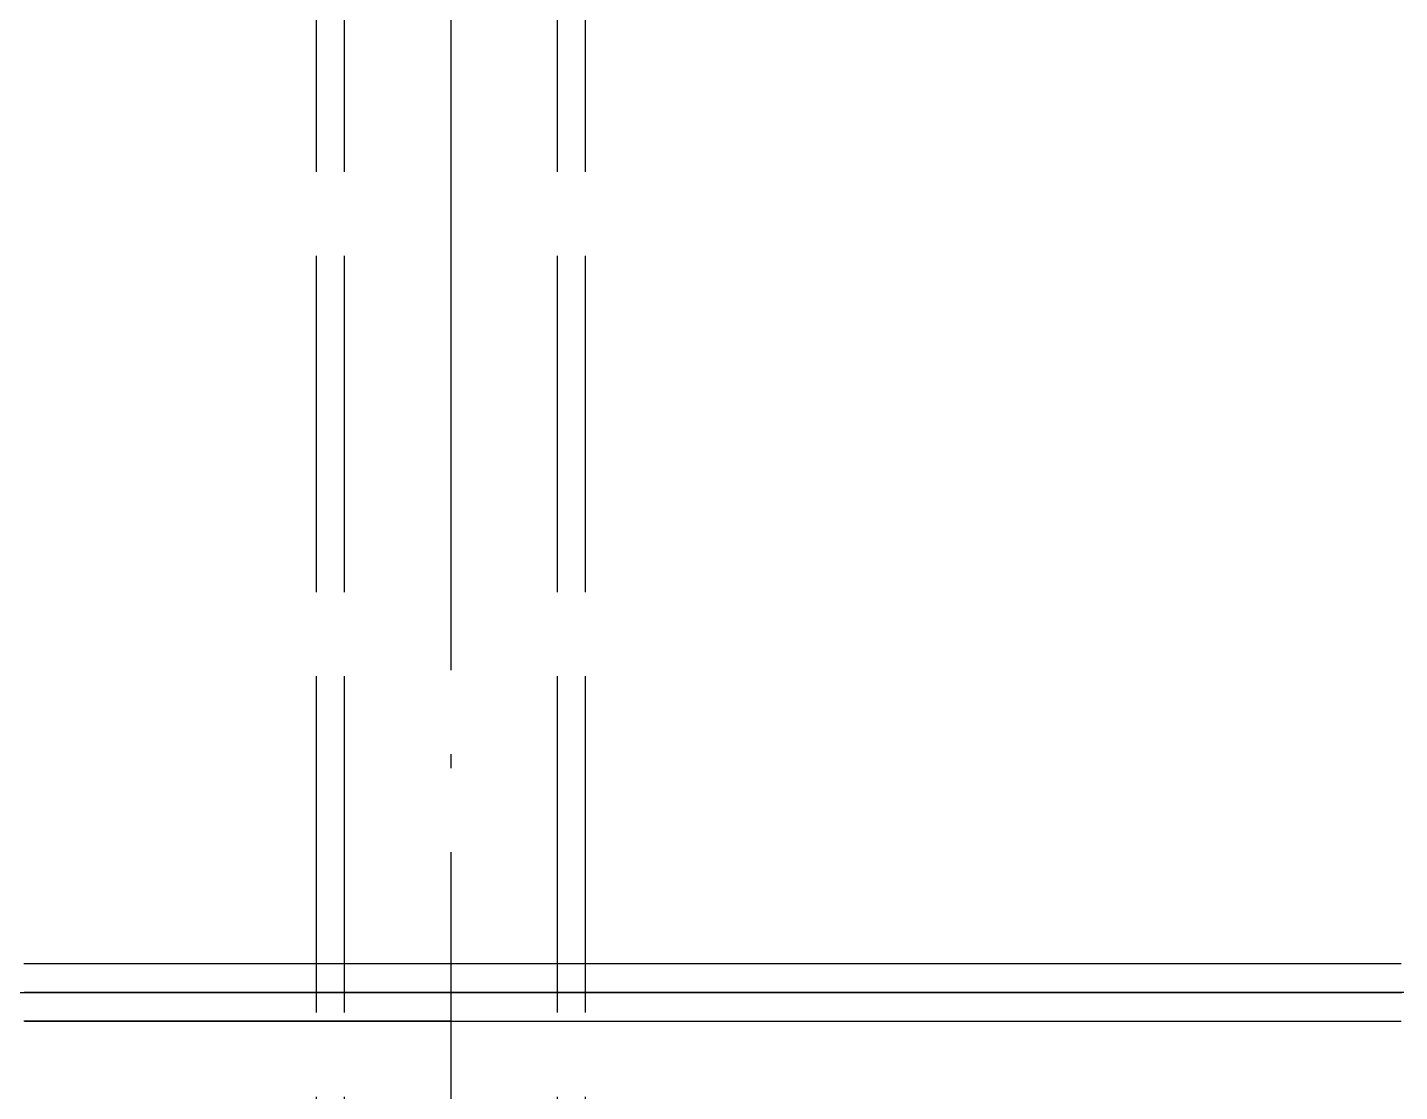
# Model space of a CAD drawing. Header units: millimetres. Extents: x 0 to 594, y 0 to 420.
# Drawn here: x 189.12 to 201.36, y 283.12 to 292.61 of the extents above; entities that cross this region are included whole.
import ezdxf

# ---------------------------------------------------------------- set-up
doc = ezdxf.new("R2010")
doc.units = ezdxf.units.MM
doc.linetypes.add('ISO02-TRAZOS', pattern=[3.75, 3, -0.75])
doc.linetypes.add('ISO04-TRAZO-PUNTO', pattern=[7.625, 6, -0.75, 0.125, -0.75])
doc.layers.add('02-OCULTA', color=4, linetype='ISO02-TRAZOS', lineweight=25)
doc.layers.add('03-EJE', color=1, linetype='ISO04-TRAZO-PUNTO', lineweight=25)

msp = doc.modelspace()

# ---------------------------------------------------------------- linework, layer by layer
at = {"layer": '02-OCULTA'}
for p, q in [((191.7, 276.32), (191.7, 349.747)), ((191.95, 276.32), (191.95, 349.747)), ((193.85, 276.32), (193.85, 349.747)), ((194.1, 276.32), (194.1, 349.747))]:
    msp.add_line(p, q, dxfattribs=at)
for points in [[(192.9, 284.256), (192.85, 284.256), (192.799, 284.256), (192.749, 284.256), (192.699, 284.256), (192.649, 284.256), (192.599, 284.256), (192.549, 284.256), (192.499, 284.256), (192.449, 284.256), (192.398, 284.256), (192.348, 284.256), (192.298, 284.256), (192.248, 284.256), (192.198, 284.256), (192.148, 284.256), (192.098, 284.256), (192.048, 284.256), (191.997, 284.256), (191.947, 284.256), (191.897, 284.256), (191.847, 284.256), (191.797, 284.256), (191.747, 284.256), (191.697, 284.256), (191.647, 284.256), (191.596, 284.256), (191.546, 284.256), (191.496, 284.256), (191.446, 284.256), (191.396, 284.256), (191.346, 284.256), (191.296, 284.256), (191.246, 284.256), (191.195, 284.256), (191.145, 284.256), (191.095, 284.256), (191.045, 284.256), (190.995, 284.256), (190.945, 284.256), (190.895, 284.256), (190.845, 284.256), (190.794, 284.256), (190.744, 284.256), (190.694, 284.256), (190.644, 284.256), (190.594, 284.256), (190.544, 284.256), (190.494, 284.256), (190.444, 284.256), (190.393, 284.256), (190.343, 284.256), (190.293, 284.256), (190.243, 284.256), (190.193, 284.256), (190.143, 284.256), (190.093, 284.256), (190.042, 284.256), (189.992, 284.256), (189.942, 284.256), (189.892, 284.256), (189.842, 284.256), (189.792, 284.256), (189.742, 284.256), (189.692, 284.256), (189.641, 284.256), (189.591, 284.256), (189.541, 284.256), (189.491, 284.256), (189.441, 284.256), (189.391, 284.256), (189.341, 284.256), (189.291, 284.256), (189.24, 284.256), (189.19, 284.256), (189.14, 284.256), (189.09, 284.256)], [(201.374, 284.256), (201.295, 284.256), (201.216, 284.256), (201.137, 284.256), (201.057, 284.256), (200.978, 284.256), (200.899, 284.256), (200.82, 284.256), (200.741, 284.256), (200.661, 284.256), (200.582, 284.256), (200.503, 284.256), (200.424, 284.256), (200.345, 284.256), (200.265, 284.256), (200.186, 284.256), (200.107, 284.256), (200.028, 284.256), (199.949, 284.256), (199.869, 284.256), (199.79, 284.256), (199.711, 284.256), (199.632, 284.256), (199.553, 284.256), (199.473, 284.256), (199.394, 284.256), (199.315, 284.256), (199.236, 284.256), (199.157, 284.256), (199.077, 284.256), (198.998, 284.256), (198.919, 284.256), (198.84, 284.256), (198.761, 284.256), (198.681, 284.256), (198.602, 284.256), (198.523, 284.256), (198.444, 284.256), (198.365, 284.256), (198.285, 284.256), (198.206, 284.256), (198.127, 284.256), (198.048, 284.256), (197.969, 284.256), (197.889, 284.256), (197.81, 284.256), (197.731, 284.256), (197.652, 284.256), (197.573, 284.256), (197.493, 284.256), (197.414, 284.256), (197.335, 284.256), (197.256, 284.256), (197.177, 284.256), (197.097, 284.256), (197.018, 284.256), (196.939, 284.256), (196.86, 284.256), (196.781, 284.256), (196.701, 284.256), (196.622, 284.256), (196.543, 284.256), (196.464, 284.256), (196.385, 284.256), (196.305, 284.256), (196.226, 284.256), (196.147, 284.256), (196.068, 284.256), (195.989, 284.256), (195.909, 284.256), (195.83, 284.256), (195.751, 284.256), (195.672, 284.256), (195.593, 284.256), (195.513, 284.256), (195.434, 284.256), (195.355, 284.256), (195.276, 284.256), (195.197, 284.256), (195.117, 284.256), (195.038, 284.256), (194.959, 284.256), (194.88, 284.256), (194.801, 284.256), (194.721, 284.256), (194.642, 284.256), (194.563, 284.256), (194.484, 284.256), (194.405, 284.256), (194.325, 284.256), (194.246, 284.256), (194.167, 284.256), (194.088, 284.256), (194.009, 284.256), (193.929, 284.256), (193.85, 284.256), (193.771, 284.256), (193.692, 284.256), (193.613, 284.256), (193.533, 284.256), (193.454, 284.256), (193.375, 284.256), (193.296, 284.256), (193.217, 284.256), (193.137, 284.256), (193.058, 284.256), (192.979, 284.256), (192.9, 284.256), (192.821, 284.256), (192.741, 284.256), (192.662, 284.256), (192.583, 284.256), (192.504, 284.256), (192.425, 284.256), (192.345, 284.256), (192.266, 284.256), (192.187, 284.256), (192.108, 284.256), (192.029, 284.256), (191.949, 284.256), (191.87, 284.256), (191.791, 284.256), (191.712, 284.256), (191.633, 284.256), (191.553, 284.256), (191.474, 284.256), (191.395, 284.256), (191.316, 284.256), (191.237, 284.256), (191.157, 284.256), (191.078, 284.256), (190.999, 284.256), (190.92, 284.256), (190.841, 284.256), (190.761, 284.256), (190.682, 284.256), (190.603, 284.256), (190.524, 284.256), (190.445, 284.256), (190.365, 284.256), (190.286, 284.256), (190.207, 284.256), (190.128, 284.256), (190.049, 284.256), (189.969, 284.256), (189.89, 284.256), (189.811, 284.256), (189.732, 284.256), (189.653, 284.256), (189.573, 284.256), (189.494, 284.256), (189.415, 284.256), (189.336, 284.256), (189.257, 284.256), (189.177, 284.256), (189.098, 284.256)], [(201.371, 284.256), (201.321, 284.256), (201.271, 284.256), (201.221, 284.256), (201.171, 284.256), (201.12, 284.256), (201.07, 284.256), (201.02, 284.256), (200.97, 284.256), (200.92, 284.256), (200.87, 284.256), (200.82, 284.256), (200.77, 284.256), (200.719, 284.256), (200.669, 284.256), (200.619, 284.256), (200.569, 284.256), (200.519, 284.256), (200.469, 284.256), (200.419, 284.256), (200.369, 284.256), (200.318, 284.256), (200.268, 284.256), (200.218, 284.256), (200.168, 284.256), (200.118, 284.256), (200.068, 284.256), (200.018, 284.256), (199.968, 284.256), (199.917, 284.256), (199.867, 284.256), (199.817, 284.256), (199.767, 284.256), (199.717, 284.256), (199.667, 284.256), (199.617, 284.256), (199.567, 284.256), (199.516, 284.256), (199.466, 284.256), (199.416, 284.256), (199.366, 284.256), (199.316, 284.256), (199.266, 284.256), (199.216, 284.256), (199.166, 284.256), (199.115, 284.256), (199.065, 284.256), (199.015, 284.256), (198.965, 284.256), (198.915, 284.256), (198.865, 284.256), (198.815, 284.256), (198.765, 284.256), (198.714, 284.256), (198.664, 284.256), (198.614, 284.256), (198.564, 284.256), (198.514, 284.256), (198.464, 284.256), (198.414, 284.256), (198.364, 284.256), (198.313, 284.256), (198.263, 284.256), (198.213, 284.256), (198.163, 284.256), (198.113, 284.256), (198.063, 284.256), (198.013, 284.256), (197.962, 284.256), (197.912, 284.256), (197.862, 284.256), (197.812, 284.256), (197.762, 284.256), (197.712, 284.256), (197.662, 284.256), (197.612, 284.256), (197.561, 284.256), (197.511, 284.256), (197.461, 284.256), (197.411, 284.256), (197.361, 284.256), (197.311, 284.256), (197.261, 284.256), (197.211, 284.256), (197.16, 284.256), (197.11, 284.256), (197.06, 284.256), (197.01, 284.256), (196.96, 284.256), (196.91, 284.256), (196.86, 284.256), (196.81, 284.256), (196.759, 284.256), (196.709, 284.256), (196.659, 284.256), (196.609, 284.256), (196.559, 284.256), (196.509, 284.256), (196.459, 284.256), (196.409, 284.256), (196.358, 284.256), (196.308, 284.256), (196.258, 284.256), (196.208, 284.256), (196.158, 284.256), (196.108, 284.256), (196.058, 284.256), (196.008, 284.256), (195.957, 284.256), (195.907, 284.256), (195.857, 284.256), (195.807, 284.256), (195.757, 284.256), (195.707, 284.256), (195.657, 284.256), (195.607, 284.256), (195.556, 284.256), (195.506, 284.256), (195.456, 284.256), (195.406, 284.256), (195.356, 284.256), (195.306, 284.256), (195.256, 284.256), (195.206, 284.256), (195.155, 284.256), (195.105, 284.256), (195.055, 284.256), (195.005, 284.256), (194.955, 284.256), (194.905, 284.256), (194.855, 284.256), (194.805, 284.256), (194.754, 284.256), (194.704, 284.256), (194.654, 284.256), (194.604, 284.256), (194.554, 284.256), (194.504, 284.256), (194.454, 284.256), (194.404, 284.256), (194.353, 284.256), (194.303, 284.256), (194.253, 284.256), (194.203, 284.256), (194.153, 284.256), (194.103, 284.256), (194.053, 284.256), (194.002, 284.256), (193.952, 284.256), (193.902, 284.256), (193.852, 284.256), (193.802, 284.256), (193.752, 284.256), (193.702, 284.256), (193.652, 284.256), (193.601, 284.256), (193.551, 284.256), (193.501, 284.256), (193.451, 284.256), (193.401, 284.256), (193.351, 284.256), (193.301, 284.256), (193.251, 284.256), (193.2, 284.256), (193.15, 284.256), (193.1, 284.256), (193.05, 284.256), (193, 284.256), (192.95, 284.256), (192.9, 284.256)], [(189.058, 284), (189.137, 284), (189.215, 284), (189.293, 284), (189.372, 284), (189.45, 284), (189.529, 284), (189.607, 284), (189.685, 284), (189.764, 284), (189.842, 284), (189.921, 284), (189.999, 284), (190.077, 284), (190.156, 284), (190.234, 284), (190.313, 284), (190.391, 284), (190.469, 284), (190.548, 284), (190.626, 284), (190.705, 284), (190.783, 284), (190.861, 284), (190.94, 284), (191.018, 284), (191.097, 284), (191.175, 284), (191.253, 284), (191.332, 284), (191.41, 284), (191.489, 284), (191.567, 284), (191.645, 284), (191.724, 284), (191.802, 284), (191.881, 284), (191.959, 284), (192.037, 284), (192.116, 284), (192.194, 284), (192.273, 284), (192.351, 284), (192.429, 284), (192.508, 284), (192.586, 284), (192.665, 284), (192.743, 284), (192.821, 284), (192.9, 284), (192.978, 284), (193.057, 284), (193.135, 284), (193.213, 284), (193.292, 284), (193.37, 284), (193.449, 284), (193.527, 284), (193.605, 284), (193.684, 284), (193.762, 284), (193.841, 284), (193.919, 284), (193.997, 284), (194.076, 284), (194.154, 284), (194.233, 284), (194.311, 284), (194.389, 284), (194.468, 284), (194.546, 284), (194.625, 284), (194.703, 284), (194.781, 284), (194.86, 284), (194.938, 284), (195.017, 284), (195.095, 284), (195.173, 284), (195.252, 284), (195.33, 284), (195.409, 284), (195.487, 284), (195.565, 284), (195.644, 284), (195.722, 284), (195.801, 284), (195.879, 284), (195.957, 284), (196.036, 284), (196.114, 284), (196.193, 284), (196.271, 284), (196.349, 284), (196.428, 284), (196.506, 284), (196.585, 284), (196.663, 284), (196.741, 284), (196.82, 284), (196.898, 284), (196.977, 284), (197.055, 284), (197.133, 284), (197.212, 284), (197.29, 284), (197.369, 284), (197.447, 284), (197.525, 284), (197.604, 284), (197.682, 284), (197.761, 284), (197.839, 284), (197.917, 284), (197.996, 284), (198.074, 284), (198.153, 284), (198.231, 284), (198.309, 284), (198.388, 284), (198.466, 284), (198.545, 284), (198.623, 284), (198.701, 284), (198.78, 284), (198.858, 284), (198.937, 284), (199.015, 284), (199.093, 284), (199.172, 284), (199.25, 284), (199.329, 284), (199.407, 284), (199.485, 284), (199.564, 284), (199.642, 284), (199.721, 284), (199.799, 284), (199.877, 284), (199.956, 284), (200.034, 284), (200.113, 284), (200.191, 284), (200.269, 284), (200.348, 284), (200.426, 284), (200.505, 284), (200.583, 284), (200.661, 284), (200.74, 284), (200.818, 284), (200.897, 284), (200.975, 284), (201.053, 284), (201.132, 284), (201.21, 284), (201.289, 284), (201.367, 284)], [(189.058, 284), (189.137, 284), (189.215, 284), (189.293, 284), (189.372, 284), (189.45, 284), (189.529, 284), (189.607, 284), (189.685, 284), (189.764, 284), (189.842, 284), (189.921, 284), (189.999, 284), (190.077, 284), (190.156, 284), (190.234, 284), (190.313, 284), (190.391, 284), (190.469, 284), (190.548, 284), (190.626, 284), (190.705, 284), (190.783, 284), (190.861, 284), (190.94, 284), (191.018, 284), (191.097, 284), (191.175, 284), (191.253, 284), (191.332, 284), (191.41, 284), (191.489, 284), (191.567, 284), (191.645, 284), (191.724, 284), (191.802, 284), (191.881, 284), (191.959, 284), (192.037, 284), (192.116, 284), (192.194, 284), (192.273, 284), (192.351, 284), (192.429, 284), (192.508, 284), (192.586, 284), (192.665, 284), (192.743, 284), (192.821, 284), (192.9, 284), (192.978, 284), (193.057, 284), (193.135, 284), (193.213, 284), (193.292, 284), (193.37, 284), (193.449, 284), (193.527, 284), (193.605, 284), (193.684, 284), (193.762, 284), (193.841, 284), (193.919, 284), (193.997, 284), (194.076, 284), (194.154, 284), (194.233, 284), (194.311, 284), (194.389, 284), (194.468, 284), (194.546, 284), (194.625, 284), (194.703, 284), (194.781, 284), (194.86, 284), (194.938, 284), (195.017, 284), (195.095, 284), (195.173, 284), (195.252, 284), (195.33, 284), (195.409, 284), (195.487, 284), (195.565, 284), (195.644, 284), (195.722, 284), (195.801, 284), (195.879, 284), (195.957, 284), (196.036, 284), (196.114, 284), (196.193, 284), (196.271, 284), (196.349, 284), (196.428, 284), (196.506, 284), (196.585, 284), (196.663, 284), (196.741, 284), (196.82, 284), (196.898, 284), (196.977, 284), (197.055, 284), (197.133, 284), (197.212, 284), (197.29, 284), (197.369, 284), (197.447, 284), (197.525, 284), (197.604, 284), (197.682, 284), (197.761, 284), (197.839, 284), (197.917, 284), (197.996, 284), (198.074, 284), (198.153, 284), (198.231, 284), (198.309, 284), (198.388, 284), (198.466, 284), (198.545, 284), (198.623, 284), (198.701, 284), (198.78, 284), (198.858, 284), (198.937, 284), (199.015, 284), (199.093, 284), (199.172, 284), (199.25, 284), (199.329, 284), (199.407, 284), (199.485, 284), (199.564, 284), (199.642, 284), (199.721, 284), (199.799, 284), (199.877, 284), (199.956, 284), (200.034, 284), (200.113, 284), (200.191, 284), (200.269, 284), (200.348, 284), (200.426, 284), (200.505, 284), (200.583, 284), (200.661, 284), (200.74, 284), (200.818, 284), (200.897, 284), (200.975, 284), (201.053, 284), (201.132, 284), (201.21, 284), (201.289, 284), (201.367, 284)], [(189.06, 284), (189.14, 284), (189.22, 284), (189.3, 284), (189.38, 284), (189.46, 284), (189.54, 284), (189.62, 284), (189.7, 284), (189.78, 284), (189.86, 284), (189.94, 284), (190.02, 284), (190.1, 284), (190.18, 284), (190.26, 284), (190.34, 284), (190.42, 284), (190.5, 284), (190.58, 284), (190.66, 284), (190.74, 284), (190.82, 284), (190.9, 284), (190.98, 284), (191.06, 284), (191.14, 284), (191.22, 284), (191.3, 284), (191.38, 284), (191.46, 284), (191.54, 284), (191.62, 284), (191.7, 284), (191.78, 284), (191.86, 284), (191.94, 284), (192.02, 284), (192.1, 284), (192.18, 284), (192.26, 284), (192.34, 284), (192.42, 284), (192.5, 284), (192.58, 284), (192.66, 284), (192.74, 284), (192.82, 284), (192.9, 284), (192.98, 284), (193.06, 284), (193.14, 284), (193.22, 284), (193.3, 284), (193.38, 284), (193.46, 284), (193.54, 284), (193.62, 284), (193.7, 284), (193.78, 284), (193.86, 284), (193.94, 284), (194.02, 284), (194.1, 284), (194.18, 284), (194.26, 284), (194.34, 284), (194.42, 284), (194.5, 284), (194.58, 284), (194.66, 284), (194.74, 284), (194.82, 284), (194.9, 284), (194.98, 284), (195.06, 284), (195.14, 284), (195.22, 284), (195.3, 284), (195.38, 284), (195.46, 284), (195.54, 284), (195.62, 284), (195.7, 284), (195.78, 284), (195.86, 284), (195.94, 284), (196.02, 284), (196.1, 284), (196.18, 284), (196.26, 284), (196.34, 284), (196.42, 284), (196.5, 284), (196.58, 284), (196.66, 284), (196.74, 284), (196.82, 284), (196.9, 284), (196.98, 284), (197.06, 284), (197.14, 284), (197.22, 284), (197.3, 284), (197.38, 284), (197.46, 284), (197.54, 284), (197.62, 284), (197.7, 284), (197.78, 284), (197.86, 284), (197.94, 284), (198.02, 284), (198.1, 284), (198.18, 284), (198.26, 284), (198.34, 284), (198.42, 284), (198.5, 284), (198.58, 284), (198.66, 284), (198.74, 284), (198.82, 284), (198.9, 284), (198.98, 284), (199.06, 284), (199.14, 284), (199.22, 284), (199.3, 284), (199.38, 284), (199.46, 284), (199.54, 284), (199.62, 284), (199.7, 284), (199.78, 284), (199.86, 284), (199.94, 284), (200.02, 284), (200.1, 284), (200.18, 284), (200.26, 284), (200.34, 284), (200.42, 284), (200.5, 284), (200.58, 284), (200.66, 284), (200.74, 284), (200.82, 284), (200.9, 284), (200.98, 284), (201.06, 284), (201.14, 284), (201.22, 284), (201.3, 284), (201.38, 284)], [(189.06, 284), (189.14, 284), (189.22, 284), (189.3, 284), (189.38, 284), (189.46, 284), (189.54, 284), (189.62, 284), (189.7, 284), (189.78, 284), (189.86, 284), (189.94, 284), (190.02, 284), (190.1, 284), (190.18, 284), (190.26, 284), (190.34, 284), (190.42, 284), (190.5, 284), (190.58, 284), (190.66, 284), (190.74, 284), (190.82, 284), (190.9, 284), (190.98, 284), (191.06, 284), (191.14, 284), (191.22, 284), (191.3, 284), (191.38, 284), (191.46, 284), (191.54, 284), (191.62, 284), (191.7, 284), (191.78, 284), (191.86, 284), (191.94, 284), (192.02, 284), (192.1, 284), (192.18, 284), (192.26, 284), (192.34, 284), (192.42, 284), (192.5, 284), (192.58, 284), (192.66, 284), (192.74, 284), (192.82, 284), (192.9, 284), (192.98, 284), (193.06, 284), (193.14, 284), (193.22, 284), (193.3, 284), (193.38, 284), (193.46, 284), (193.54, 284), (193.62, 284), (193.7, 284), (193.78, 284), (193.86, 284), (193.94, 284), (194.02, 284), (194.1, 284), (194.18, 284), (194.26, 284), (194.34, 284), (194.42, 284), (194.5, 284), (194.58, 284), (194.66, 284), (194.74, 284), (194.82, 284), (194.9, 284), (194.98, 284), (195.06, 284), (195.14, 284), (195.22, 284), (195.3, 284), (195.38, 284), (195.46, 284), (195.54, 284), (195.62, 284), (195.7, 284), (195.78, 284), (195.86, 284), (195.94, 284), (196.02, 284), (196.1, 284), (196.18, 284), (196.26, 284), (196.34, 284), (196.42, 284), (196.5, 284), (196.58, 284), (196.66, 284), (196.74, 284), (196.82, 284), (196.9, 284), (196.98, 284), (197.06, 284), (197.14, 284), (197.22, 284), (197.3, 284), (197.38, 284), (197.46, 284), (197.54, 284), (197.62, 284), (197.7, 284), (197.78, 284), (197.86, 284), (197.94, 284), (198.02, 284), (198.1, 284), (198.18, 284), (198.26, 284), (198.34, 284), (198.42, 284), (198.5, 284), (198.58, 284), (198.66, 284), (198.74, 284), (198.82, 284), (198.9, 284), (198.98, 284), (199.06, 284), (199.14, 284), (199.22, 284), (199.3, 284), (199.38, 284), (199.46, 284), (199.54, 284), (199.62, 284), (199.7, 284), (199.78, 284), (199.86, 284), (199.94, 284), (200.02, 284), (200.1, 284), (200.18, 284), (200.26, 284), (200.34, 284), (200.42, 284), (200.5, 284), (200.58, 284), (200.66, 284), (200.74, 284), (200.82, 284), (200.9, 284), (200.98, 284), (201.06, 284), (201.14, 284), (201.22, 284), (201.3, 284), (201.38, 284)], [(192.9, 284), (192.85, 284), (192.8, 284), (192.749, 284), (192.699, 284), (192.649, 284), (192.599, 284), (192.549, 284), (192.499, 284), (192.449, 284), (192.399, 284), (192.349, 284), (192.299, 284), (192.248, 284), (192.198, 284), (192.148, 284), (192.098, 284), (192.048, 284), (191.998, 284), (191.948, 284), (191.898, 284), (191.848, 284), (191.798, 284), (191.748, 284), (191.697, 284), (191.647, 284), (191.597, 284), (191.547, 284), (191.497, 284), (191.447, 284), (191.397, 284), (191.347, 284), (191.297, 284), (191.247, 284), (191.196, 284), (191.146, 284), (191.096, 284), (191.046, 284), (190.996, 284), (190.946, 284), (190.896, 284), (190.846, 284), (190.796, 284), (190.746, 284), (190.695, 284), (190.645, 284), (190.595, 284), (190.545, 284), (190.495, 284), (190.445, 284), (190.395, 284), (190.345, 284), (190.295, 284), (190.245, 284), (190.195, 284), (190.144, 284), (190.094, 284), (190.044, 284), (189.994, 284), (189.944, 284), (189.894, 284), (189.844, 284), (189.794, 284), (189.744, 284), (189.694, 284), (189.643, 284), (189.593, 284), (189.543, 284), (189.493, 284), (189.443, 284), (189.393, 284), (189.343, 284), (189.293, 284), (189.243, 284), (189.193, 284), (189.143, 284), (189.092, 284)], [(192.9, 284), (192.85, 284), (192.8, 284), (192.749, 284), (192.699, 284), (192.649, 284), (192.599, 284), (192.549, 284), (192.499, 284), (192.449, 284), (192.399, 284), (192.349, 284), (192.299, 284), (192.248, 284), (192.198, 284), (192.148, 284), (192.098, 284), (192.048, 284), (191.998, 284), (191.948, 284), (191.898, 284), (191.848, 284), (191.798, 284), (191.748, 284), (191.697, 284), (191.647, 284), (191.597, 284), (191.547, 284), (191.497, 284), (191.447, 284), (191.397, 284), (191.347, 284), (191.297, 284), (191.247, 284), (191.196, 284), (191.146, 284), (191.096, 284), (191.046, 284), (190.996, 284), (190.946, 284), (190.896, 284), (190.846, 284), (190.796, 284), (190.746, 284), (190.695, 284), (190.645, 284), (190.595, 284), (190.545, 284), (190.495, 284), (190.445, 284), (190.395, 284), (190.345, 284), (190.295, 284), (190.245, 284), (190.195, 284), (190.144, 284), (190.094, 284), (190.044, 284), (189.994, 284), (189.944, 284), (189.894, 284), (189.844, 284), (189.794, 284), (189.744, 284), (189.694, 284), (189.643, 284), (189.593, 284), (189.543, 284), (189.493, 284), (189.443, 284), (189.393, 284), (189.343, 284), (189.293, 284), (189.243, 284), (189.193, 284), (189.143, 284), (189.092, 284)], [(192.9, 284), (192.85, 284), (192.8, 284), (192.75, 284), (192.7, 284), (192.65, 284), (192.6, 284), (192.55, 284), (192.5, 284), (192.45, 284), (192.4, 284), (192.35, 284), (192.3, 284), (192.25, 284), (192.2, 284), (192.15, 284), (192.1, 284), (192.05, 284), (192, 284), (191.95, 284), (191.9, 284), (191.85, 284), (191.8, 284), (191.75, 284), (191.7, 284), (191.65, 284), (191.6, 284), (191.55, 284), (191.5, 284), (191.45, 284), (191.4, 284), (191.35, 284), (191.3, 284), (191.25, 284), (191.2, 284), (191.15, 284), (191.1, 284), (191.05, 284), (191, 284), (190.95, 284), (190.9, 284), (190.85, 284), (190.8, 284), (190.75, 284), (190.7, 284), (190.65, 284), (190.6, 284), (190.55, 284), (190.5, 284), (190.45, 284), (190.4, 284), (190.35, 284), (190.3, 284), (190.25, 284), (190.2, 284), (190.15, 284), (190.1, 284), (190.05, 284), (190, 284), (189.95, 284), (189.9, 284), (189.85, 284), (189.8, 284), (189.75, 284), (189.7, 284), (189.65, 284), (189.6, 284), (189.55, 284), (189.5, 284), (189.45, 284), (189.4, 284), (189.35, 284), (189.3, 284), (189.25, 284), (189.2, 284), (189.15, 284), (189.1, 284)], [(192.9, 284), (192.85, 284), (192.8, 284), (192.75, 284), (192.7, 284), (192.65, 284), (192.6, 284), (192.55, 284), (192.5, 284), (192.45, 284), (192.4, 284), (192.35, 284), (192.3, 284), (192.25, 284), (192.2, 284), (192.15, 284), (192.1, 284), (192.05, 284), (192, 284), (191.95, 284), (191.9, 284), (191.85, 284), (191.8, 284), (191.75, 284), (191.7, 284), (191.65, 284), (191.6, 284), (191.55, 284), (191.5, 284), (191.45, 284), (191.4, 284), (191.35, 284), (191.3, 284), (191.25, 284), (191.2, 284), (191.15, 284), (191.1, 284), (191.05, 284), (191, 284), (190.95, 284), (190.9, 284), (190.85, 284), (190.8, 284), (190.75, 284), (190.7, 284), (190.65, 284), (190.6, 284), (190.55, 284), (190.5, 284), (190.45, 284), (190.4, 284), (190.35, 284), (190.3, 284), (190.25, 284), (190.2, 284), (190.15, 284), (190.1, 284), (190.05, 284), (190, 284), (189.95, 284), (189.9, 284), (189.85, 284), (189.8, 284), (189.75, 284), (189.7, 284), (189.65, 284), (189.6, 284), (189.55, 284), (189.5, 284), (189.45, 284), (189.4, 284), (189.35, 284), (189.3, 284), (189.25, 284), (189.2, 284), (189.15, 284), (189.1, 284)], [(201.4, 284), (201.35, 284), (201.3, 284), (201.25, 284), (201.2, 284), (201.15, 284), (201.1, 284), (201.05, 284), (201, 284), (200.95, 284), (200.9, 284), (200.85, 284), (200.8, 284), (200.75, 284), (200.7, 284), (200.65, 284), (200.6, 284), (200.55, 284), (200.5, 284), (200.45, 284), (200.4, 284), (200.35, 284), (200.3, 284), (200.25, 284), (200.2, 284), (200.15, 284), (200.1, 284), (200.05, 284), (200, 284), (199.95, 284), (199.9, 284), (199.85, 284), (199.8, 284), (199.75, 284), (199.7, 284), (199.65, 284), (199.6, 284), (199.55, 284), (199.5, 284), (199.45, 284), (199.4, 284), (199.35, 284), (199.3, 284), (199.25, 284), (199.2, 284), (199.15, 284), (199.1, 284), (199.05, 284), (199, 284), (198.95, 284), (198.9, 284), (198.85, 284), (198.8, 284), (198.75, 284), (198.7, 284), (198.65, 284), (198.6, 284), (198.55, 284), (198.5, 284), (198.45, 284), (198.4, 284), (198.35, 284), (198.3, 284), (198.25, 284), (198.2, 284), (198.15, 284), (198.1, 284), (198.05, 284), (198, 284), (197.95, 284), (197.9, 284), (197.85, 284), (197.8, 284), (197.75, 284), (197.7, 284), (197.65, 284), (197.6, 284), (197.55, 284), (197.5, 284), (197.45, 284), (197.4, 284), (197.35, 284), (197.3, 284), (197.25, 284), (197.2, 284), (197.15, 284), (197.1, 284), (197.05, 284), (197, 284), (196.95, 284), (196.9, 284), (196.85, 284), (196.8, 284), (196.75, 284), (196.7, 284), (196.65, 284), (196.6, 284), (196.55, 284), (196.5, 284), (196.45, 284), (196.4, 284), (196.35, 284), (196.3, 284), (196.25, 284), (196.2, 284), (196.15, 284), (196.1, 284), (196.05, 284), (196, 284), (195.95, 284), (195.9, 284), (195.85, 284), (195.8, 284), (195.75, 284), (195.7, 284), (195.65, 284), (195.6, 284), (195.55, 284), (195.5, 284), (195.45, 284), (195.4, 284), (195.35, 284), (195.3, 284), (195.25, 284), (195.2, 284), (195.15, 284), (195.1, 284), (195.05, 284), (195, 284), (194.95, 284), (194.9, 284), (194.85, 284), (194.8, 284), (194.75, 284), (194.7, 284), (194.65, 284), (194.6, 284), (194.55, 284), (194.5, 284), (194.45, 284), (194.4, 284), (194.35, 284), (194.3, 284), (194.25, 284), (194.2, 284), (194.15, 284), (194.1, 284), (194.05, 284), (194, 284), (193.95, 284), (193.9, 284), (193.85, 284), (193.8, 284), (193.75, 284), (193.7, 284), (193.65, 284), (193.6, 284), (193.55, 284), (193.5, 284), (193.45, 284), (193.4, 284), (193.35, 284), (193.3, 284), (193.25, 284), (193.2, 284), (193.15, 284), (193.1, 284), (193.05, 284), (193, 284), (192.95, 284), (192.9, 284)], [(201.366, 284), (201.316, 284), (201.266, 284), (201.216, 284), (201.166, 284), (201.115, 284), (201.065, 284), (201.015, 284), (200.965, 284), (200.915, 284), (200.865, 284), (200.815, 284), (200.765, 284), (200.715, 284), (200.665, 284), (200.614, 284), (200.564, 284), (200.514, 284), (200.464, 284), (200.414, 284), (200.364, 284), (200.314, 284), (200.264, 284), (200.214, 284), (200.164, 284), (200.114, 284), (200.063, 284), (200.013, 284), (199.963, 284), (199.913, 284), (199.863, 284), (199.813, 284), (199.763, 284), (199.713, 284), (199.663, 284), (199.613, 284), (199.562, 284), (199.512, 284), (199.462, 284), (199.412, 284), (199.362, 284), (199.312, 284), (199.262, 284), (199.212, 284), (199.162, 284), (199.112, 284), (199.062, 284), (199.011, 284), (198.961, 284), (198.911, 284), (198.861, 284), (198.811, 284), (198.761, 284), (198.711, 284), (198.661, 284), (198.611, 284), (198.561, 284), (198.51, 284), (198.46, 284), (198.41, 284), (198.36, 284), (198.31, 284), (198.26, 284), (198.21, 284), (198.16, 284), (198.11, 284), (198.06, 284), (198.009, 284), (197.959, 284), (197.909, 284), (197.859, 284), (197.809, 284), (197.759, 284), (197.709, 284), (197.659, 284), (197.609, 284), (197.559, 284), (197.509, 284), (197.458, 284), (197.408, 284), (197.358, 284), (197.308, 284), (197.258, 284), (197.208, 284), (197.158, 284), (197.108, 284), (197.058, 284), (197.008, 284), (196.957, 284), (196.907, 284), (196.857, 284), (196.807, 284), (196.757, 284), (196.707, 284), (196.657, 284), (196.607, 284), (196.557, 284), (196.507, 284), (196.457, 284), (196.406, 284), (196.356, 284), (196.306, 284), (196.256, 284), (196.206, 284), (196.156, 284), (196.106, 284), (196.056, 284), (196.006, 284), (195.956, 284), (195.905, 284), (195.855, 284), (195.805, 284), (195.755, 284), (195.705, 284), (195.655, 284), (195.605, 284), (195.555, 284), (195.505, 284), (195.455, 284), (195.405, 284), (195.354, 284), (195.304, 284), (195.254, 284), (195.204, 284), (195.154, 284), (195.104, 284), (195.054, 284), (195.004, 284), (194.954, 284), (194.904, 284), (194.853, 284), (194.803, 284), (194.753, 284), (194.703, 284), (194.653, 284), (194.603, 284), (194.553, 284), (194.503, 284), (194.453, 284), (194.403, 284), (194.352, 284), (194.302, 284), (194.252, 284), (194.202, 284), (194.152, 284), (194.102, 284), (194.052, 284), (194.002, 284), (193.952, 284), (193.902, 284), (193.852, 284), (193.801, 284), (193.751, 284), (193.701, 284), (193.651, 284), (193.601, 284), (193.551, 284), (193.501, 284), (193.451, 284), (193.401, 284), (193.351, 284), (193.3, 284), (193.25, 284), (193.2, 284), (193.15, 284), (193.1, 284), (193.05, 284), (193, 284), (192.95, 284), (192.9, 284)], [(201.4, 284), (201.35, 284), (201.3, 284), (201.25, 284), (201.2, 284), (201.15, 284), (201.1, 284), (201.05, 284), (201, 284), (200.95, 284), (200.9, 284), (200.85, 284), (200.8, 284), (200.75, 284), (200.7, 284), (200.65, 284), (200.6, 284), (200.55, 284), (200.5, 284), (200.45, 284), (200.4, 284), (200.35, 284), (200.3, 284), (200.25, 284), (200.2, 284), (200.15, 284), (200.1, 284), (200.05, 284), (200, 284), (199.95, 284), (199.9, 284), (199.85, 284), (199.8, 284), (199.75, 284), (199.7, 284), (199.65, 284), (199.6, 284), (199.55, 284), (199.5, 284), (199.45, 284), (199.4, 284), (199.35, 284), (199.3, 284), (199.25, 284), (199.2, 284), (199.15, 284), (199.1, 284), (199.05, 284), (199, 284), (198.95, 284), (198.9, 284), (198.85, 284), (198.8, 284), (198.75, 284), (198.7, 284), (198.65, 284), (198.6, 284), (198.55, 284), (198.5, 284), (198.45, 284), (198.4, 284), (198.35, 284), (198.3, 284), (198.25, 284), (198.2, 284), (198.15, 284), (198.1, 284), (198.05, 284), (198, 284), (197.95, 284), (197.9, 284), (197.85, 284), (197.8, 284), (197.75, 284), (197.7, 284), (197.65, 284), (197.6, 284), (197.55, 284), (197.5, 284), (197.45, 284), (197.4, 284), (197.35, 284), (197.3, 284), (197.25, 284), (197.2, 284), (197.15, 284), (197.1, 284), (197.05, 284), (197, 284), (196.95, 284), (196.9, 284), (196.85, 284), (196.8, 284), (196.75, 284), (196.7, 284), (196.65, 284), (196.6, 284), (196.55, 284), (196.5, 284), (196.45, 284), (196.4, 284), (196.35, 284), (196.3, 284), (196.25, 284), (196.2, 284), (196.15, 284), (196.1, 284), (196.05, 284), (196, 284), (195.95, 284), (195.9, 284), (195.85, 284), (195.8, 284), (195.75, 284), (195.7, 284), (195.65, 284), (195.6, 284), (195.55, 284), (195.5, 284), (195.45, 284), (195.4, 284), (195.35, 284), (195.3, 284), (195.25, 284), (195.2, 284), (195.15, 284), (195.1, 284), (195.05, 284), (195, 284), (194.95, 284), (194.9, 284), (194.85, 284), (194.8, 284), (194.75, 284), (194.7, 284), (194.65, 284), (194.6, 284), (194.55, 284), (194.5, 284), (194.45, 284), (194.4, 284), (194.35, 284), (194.3, 284), (194.25, 284), (194.2, 284), (194.15, 284), (194.1, 284), (194.05, 284), (194, 284), (193.95, 284), (193.9, 284), (193.85, 284), (193.8, 284), (193.75, 284), (193.7, 284), (193.65, 284), (193.6, 284), (193.55, 284), (193.5, 284), (193.45, 284), (193.4, 284), (193.35, 284), (193.3, 284), (193.25, 284), (193.2, 284), (193.15, 284), (193.1, 284), (193.05, 284), (193, 284), (192.95, 284), (192.9, 284)], [(201.366, 284), (201.316, 284), (201.266, 284), (201.216, 284), (201.166, 284), (201.115, 284), (201.065, 284), (201.015, 284), (200.965, 284), (200.915, 284), (200.865, 284), (200.815, 284), (200.765, 284), (200.715, 284), (200.665, 284), (200.614, 284), (200.564, 284), (200.514, 284), (200.464, 284), (200.414, 284), (200.364, 284), (200.314, 284), (200.264, 284), (200.214, 284), (200.164, 284), (200.114, 284), (200.063, 284), (200.013, 284), (199.963, 284), (199.913, 284), (199.863, 284), (199.813, 284), (199.763, 284), (199.713, 284), (199.663, 284), (199.613, 284), (199.562, 284), (199.512, 284), (199.462, 284), (199.412, 284), (199.362, 284), (199.312, 284), (199.262, 284), (199.212, 284), (199.162, 284), (199.112, 284), (199.062, 284), (199.011, 284), (198.961, 284), (198.911, 284), (198.861, 284), (198.811, 284), (198.761, 284), (198.711, 284), (198.661, 284), (198.611, 284), (198.561, 284), (198.51, 284), (198.46, 284), (198.41, 284), (198.36, 284), (198.31, 284), (198.26, 284), (198.21, 284), (198.16, 284), (198.11, 284), (198.06, 284), (198.009, 284), (197.959, 284), (197.909, 284), (197.859, 284), (197.809, 284), (197.759, 284), (197.709, 284), (197.659, 284), (197.609, 284), (197.559, 284), (197.509, 284), (197.458, 284), (197.408, 284), (197.358, 284), (197.308, 284), (197.258, 284), (197.208, 284), (197.158, 284), (197.108, 284), (197.058, 284), (197.008, 284), (196.957, 284), (196.907, 284), (196.857, 284), (196.807, 284), (196.757, 284), (196.707, 284), (196.657, 284), (196.607, 284), (196.557, 284), (196.507, 284), (196.457, 284), (196.406, 284), (196.356, 284), (196.306, 284), (196.256, 284), (196.206, 284), (196.156, 284), (196.106, 284), (196.056, 284), (196.006, 284), (195.956, 284), (195.905, 284), (195.855, 284), (195.805, 284), (195.755, 284), (195.705, 284), (195.655, 284), (195.605, 284), (195.555, 284), (195.505, 284), (195.455, 284), (195.405, 284), (195.354, 284), (195.304, 284), (195.254, 284), (195.204, 284), (195.154, 284), (195.104, 284), (195.054, 284), (195.004, 284), (194.954, 284), (194.904, 284), (194.853, 284), (194.803, 284), (194.753, 284), (194.703, 284), (194.653, 284), (194.603, 284), (194.553, 284), (194.503, 284), (194.453, 284), (194.403, 284), (194.352, 284), (194.302, 284), (194.252, 284), (194.202, 284), (194.152, 284), (194.102, 284), (194.052, 284), (194.002, 284), (193.952, 284), (193.902, 284), (193.852, 284), (193.801, 284), (193.751, 284), (193.701, 284), (193.651, 284), (193.601, 284), (193.551, 284), (193.501, 284), (193.451, 284), (193.401, 284), (193.351, 284), (193.3, 284), (193.25, 284), (193.2, 284), (193.15, 284), (193.1, 284), (193.05, 284), (193, 284), (192.95, 284), (192.9, 284)], [(192.9, 283.744), (192.85, 283.744), (192.799, 283.744), (192.749, 283.744), (192.699, 283.744), (192.649, 283.744), (192.599, 283.744), (192.549, 283.744), (192.499, 283.744), (192.449, 283.744), (192.398, 283.744), (192.348, 283.744), (192.298, 283.744), (192.248, 283.744), (192.198, 283.744), (192.148, 283.744), (192.098, 283.744), (192.048, 283.744), (191.997, 283.744), (191.947, 283.744), (191.897, 283.744), (191.847, 283.744), (191.797, 283.744), (191.747, 283.744), (191.697, 283.744), (191.647, 283.744), (191.596, 283.744), (191.546, 283.744), (191.496, 283.744), (191.446, 283.744), (191.396, 283.744), (191.346, 283.744), (191.296, 283.744), (191.246, 283.744), (191.195, 283.744), (191.145, 283.744), (191.095, 283.744), (191.045, 283.744), (190.995, 283.744), (190.945, 283.744), (190.895, 283.744), (190.845, 283.744), (190.794, 283.744), (190.744, 283.744), (190.694, 283.744), (190.644, 283.744), (190.594, 283.744), (190.544, 283.744), (190.494, 283.744), (190.444, 283.744), (190.393, 283.744), (190.343, 283.744), (190.293, 283.744), (190.243, 283.744), (190.193, 283.744), (190.143, 283.744), (190.093, 283.744), (190.042, 283.744), (189.992, 283.744), (189.942, 283.744), (189.892, 283.744), (189.842, 283.744), (189.792, 283.744), (189.742, 283.744), (189.692, 283.744), (189.641, 283.744), (189.591, 283.744), (189.541, 283.744), (189.491, 283.744), (189.441, 283.744), (189.391, 283.744), (189.341, 283.744), (189.291, 283.744), (189.24, 283.744), (189.19, 283.744), (189.14, 283.744), (189.09, 283.744)], [(189.098, 283.744), (189.177, 283.744), (189.257, 283.744), (189.336, 283.744), (189.415, 283.744), (189.494, 283.744), (189.573, 283.744), (189.653, 283.744), (189.732, 283.744), (189.811, 283.744), (189.89, 283.744), (189.969, 283.744), (190.049, 283.744), (190.128, 283.744), (190.207, 283.744), (190.286, 283.744), (190.365, 283.744), (190.445, 283.744), (190.524, 283.744), (190.603, 283.744), (190.682, 283.744), (190.761, 283.744), (190.841, 283.744), (190.92, 283.744), (190.999, 283.744), (191.078, 283.744), (191.157, 283.744), (191.237, 283.744), (191.316, 283.744), (191.395, 283.744), (191.474, 283.744), (191.553, 283.744), (191.633, 283.744), (191.712, 283.744), (191.791, 283.744), (191.87, 283.744), (191.949, 283.744), (192.029, 283.744), (192.108, 283.744), (192.187, 283.744), (192.266, 283.744), (192.345, 283.744), (192.425, 283.744), (192.504, 283.744), (192.583, 283.744), (192.662, 283.744), (192.741, 283.744), (192.821, 283.744), (192.9, 283.744), (192.979, 283.744), (193.058, 283.744), (193.137, 283.744), (193.217, 283.744), (193.296, 283.744), (193.375, 283.744), (193.454, 283.744), (193.533, 283.744), (193.613, 283.744), (193.692, 283.744), (193.771, 283.744), (193.85, 283.744), (193.929, 283.744), (194.009, 283.744), (194.088, 283.744), (194.167, 283.744), (194.246, 283.744), (194.325, 283.744), (194.405, 283.744), (194.484, 283.744), (194.563, 283.744), (194.642, 283.744), (194.721, 283.744), (194.801, 283.744), (194.88, 283.744), (194.959, 283.744), (195.038, 283.744), (195.117, 283.744), (195.197, 283.744), (195.276, 283.744), (195.355, 283.744), (195.434, 283.744), (195.513, 283.744), (195.593, 283.744), (195.672, 283.744), (195.751, 283.744), (195.83, 283.744), (195.909, 283.744), (195.989, 283.744), (196.068, 283.744), (196.147, 283.744), (196.226, 283.744), (196.305, 283.744), (196.385, 283.744), (196.464, 283.744), (196.543, 283.744), (196.622, 283.744), (196.701, 283.744), (196.781, 283.744), (196.86, 283.744), (196.939, 283.744), (197.018, 283.744), (197.097, 283.744), (197.177, 283.744), (197.256, 283.744), (197.335, 283.744), (197.414, 283.744), (197.493, 283.744), (197.573, 283.744), (197.652, 283.744), (197.731, 283.744), (197.81, 283.744), (197.889, 283.744), (197.969, 283.744), (198.048, 283.744), (198.127, 283.744), (198.206, 283.744), (198.285, 283.744), (198.365, 283.744), (198.444, 283.744), (198.523, 283.744), (198.602, 283.744), (198.681, 283.744), (198.761, 283.744), (198.84, 283.744), (198.919, 283.744), (198.998, 283.744), (199.077, 283.744), (199.157, 283.744), (199.236, 283.744), (199.315, 283.744), (199.394, 283.744), (199.473, 283.744), (199.553, 283.744), (199.632, 283.744), (199.711, 283.744), (199.79, 283.744), (199.869, 283.744), (199.949, 283.744), (200.028, 283.744), (200.107, 283.744), (200.186, 283.744), (200.265, 283.744), (200.345, 283.744), (200.424, 283.744), (200.503, 283.744), (200.582, 283.744), (200.661, 283.744), (200.741, 283.744), (200.82, 283.744), (200.899, 283.744), (200.978, 283.744), (201.057, 283.744), (201.137, 283.744), (201.216, 283.744), (201.295, 283.744), (201.374, 283.744)], [(192.9, 283.744), (192.95, 283.744), (193, 283.744), (193.05, 283.744), (193.1, 283.744), (193.15, 283.744), (193.2, 283.744), (193.251, 283.744), (193.301, 283.744), (193.351, 283.744), (193.401, 283.744), (193.451, 283.744), (193.501, 283.744), (193.551, 283.744), (193.601, 283.744), (193.652, 283.744), (193.702, 283.744), (193.752, 283.744), (193.802, 283.744), (193.852, 283.744), (193.902, 283.744), (193.952, 283.744), (194.002, 283.744), (194.053, 283.744), (194.103, 283.744), (194.153, 283.744), (194.203, 283.744), (194.253, 283.744), (194.303, 283.744), (194.353, 283.744), (194.404, 283.744), (194.454, 283.744), (194.504, 283.744), (194.554, 283.744), (194.604, 283.744), (194.654, 283.744), (194.704, 283.744), (194.754, 283.744), (194.805, 283.744), (194.855, 283.744), (194.905, 283.744), (194.955, 283.744), (195.005, 283.744), (195.055, 283.744), (195.105, 283.744), (195.155, 283.744), (195.206, 283.744), (195.256, 283.744), (195.306, 283.744), (195.356, 283.744), (195.406, 283.744), (195.456, 283.744), (195.506, 283.744), (195.556, 283.744), (195.607, 283.744), (195.657, 283.744), (195.707, 283.744), (195.757, 283.744), (195.807, 283.744), (195.857, 283.744), (195.907, 283.744), (195.957, 283.744), (196.008, 283.744), (196.058, 283.744), (196.108, 283.744), (196.158, 283.744), (196.208, 283.744), (196.258, 283.744), (196.308, 283.744), (196.358, 283.744), (196.409, 283.744), (196.459, 283.744), (196.509, 283.744), (196.559, 283.744), (196.609, 283.744), (196.659, 283.744), (196.709, 283.744), (196.759, 283.744), (196.81, 283.744), (196.86, 283.744), (196.91, 283.744), (196.96, 283.744), (197.01, 283.744), (197.06, 283.744), (197.11, 283.744), (197.16, 283.744), (197.211, 283.744), (197.261, 283.744), (197.311, 283.744), (197.361, 283.744), (197.411, 283.744), (197.461, 283.744), (197.511, 283.744), (197.561, 283.744), (197.612, 283.744), (197.662, 283.744), (197.712, 283.744), (197.762, 283.744), (197.812, 283.744), (197.862, 283.744), (197.912, 283.744), (197.962, 283.744), (198.013, 283.744), (198.063, 283.744), (198.113, 283.744), (198.163, 283.744), (198.213, 283.744), (198.263, 283.744), (198.313, 283.744), (198.364, 283.744), (198.414, 283.744), (198.464, 283.744), (198.514, 283.744), (198.564, 283.744), (198.614, 283.744), (198.664, 283.744), (198.714, 283.744), (198.765, 283.744), (198.815, 283.744), (198.865, 283.744), (198.915, 283.744), (198.965, 283.744), (199.015, 283.744), (199.065, 283.744), (199.115, 283.744), (199.166, 283.744), (199.216, 283.744), (199.266, 283.744), (199.316, 283.744), (199.366, 283.744), (199.416, 283.744), (199.466, 283.744), (199.516, 283.744), (199.567, 283.744), (199.617, 283.744), (199.667, 283.744), (199.717, 283.744), (199.767, 283.744), (199.817, 283.744), (199.867, 283.744), (199.917, 283.744), (199.968, 283.744), (200.018, 283.744), (200.068, 283.744), (200.118, 283.744), (200.168, 283.744), (200.218, 283.744), (200.268, 283.744), (200.318, 283.744), (200.369, 283.744), (200.419, 283.744), (200.469, 283.744), (200.519, 283.744), (200.569, 283.744), (200.619, 283.744), (200.669, 283.744), (200.719, 283.744), (200.77, 283.744), (200.82, 283.744), (200.87, 283.744), (200.92, 283.744), (200.97, 283.744), (201.02, 283.744), (201.07, 283.744), (201.12, 283.744), (201.171, 283.744), (201.221, 283.744), (201.271, 283.744), (201.321, 283.744), (201.371, 283.744)]]:
    msp.add_lwpolyline(points, dxfattribs=at)
at = {"layer": '03-EJE'}
msp.add_line((192.9, 264), (192.9, 356.367), dxfattribs=at)

doc.saveas('drawing.dxf')
